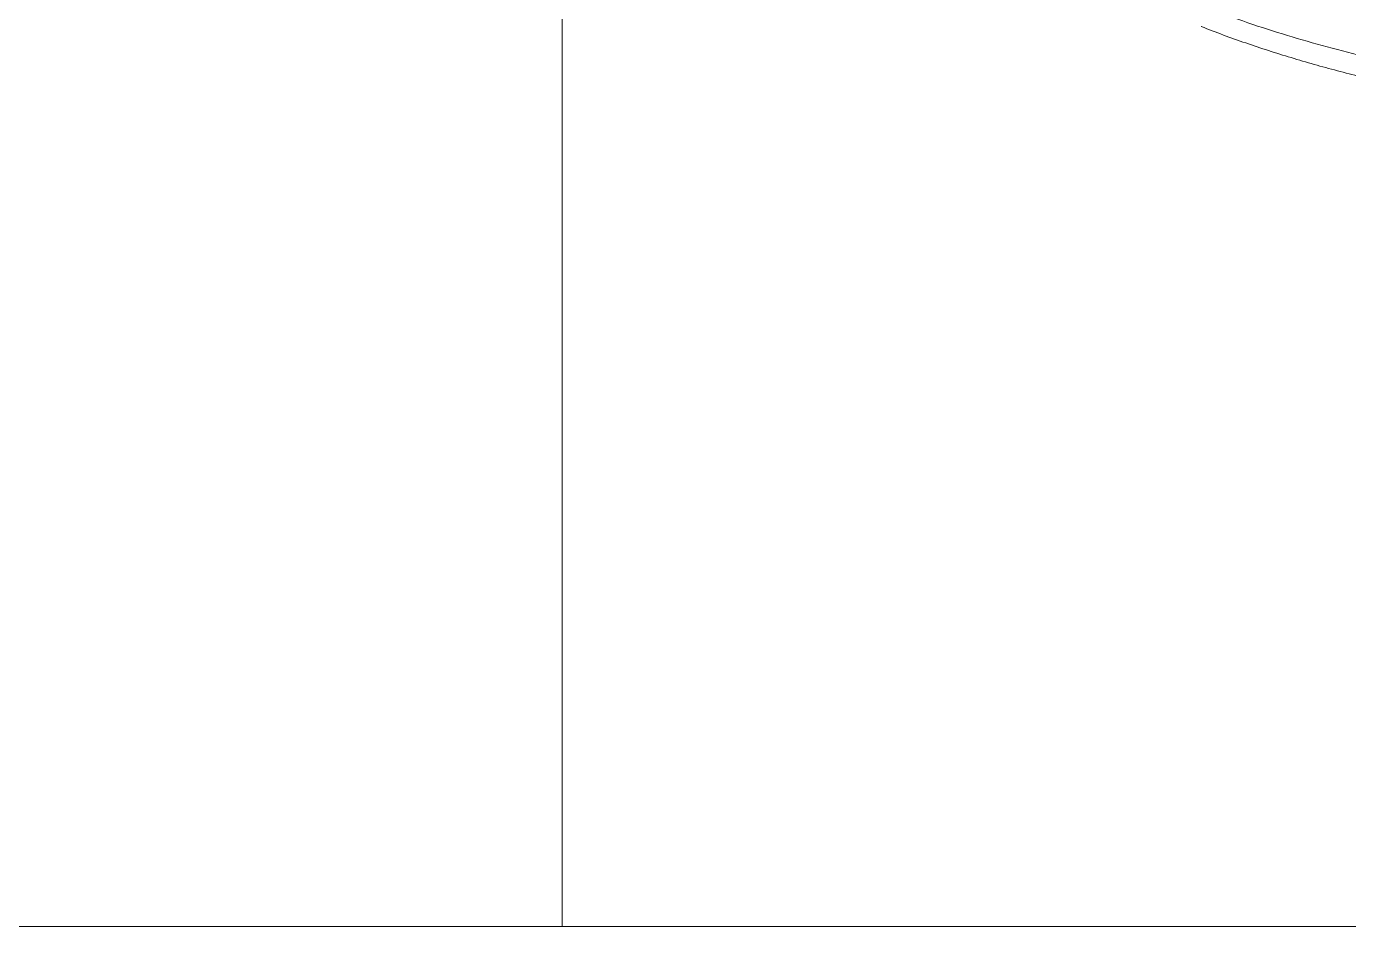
# Model space of a CAD drawing. Extents: x -1286 to 34975, y -230 to 6637.
# Drawn here: x 33527.7 to 33643, y 362.5 to 441 of the extents above; entities that cross this region are included whole.
import ezdxf
from ezdxf.xclip import XClip

# ---------------------------------------------------------------- set-up
doc = ezdxf.new("R2010")
doc.units = 0
doc.header["$LTSCALE"] = 20
doc.header["$XCLIPFRAME"] = 0
doc.layers.get('0').update_dxf_attribs({"color": 9, "lineweight": 9})
doc.layers.add('04', color=9, linetype='Continuous', lineweight=9)
doc.layers.add('06D', color=9, linetype='Continuous', lineweight=9)

# ---------------------------------------------------------------- blocks, each defined once
blk = doc.blocks.new('p-araba-polo')
for points, knots in [([(3.8968, 0), (3.8968, -0.0121), (3.8967, -0.0363), (3.8959, -0.0725), (3.8947, -0.1088), (3.893, -0.145), (3.8908, -0.1812), (3.888, -0.2174), (3.8847, -0.2535), (3.8808, -0.2896), (3.8764, -0.3256), (3.8712, -0.3615), (3.8654, -0.3973), (3.8588, -0.4329), (3.8515, -0.4685), (3.8433, -0.5038), (3.8341, -0.5389), (3.824, -0.5737), (3.8128, -0.6082), (3.8043, -0.6309), (3.8001, -0.6422)], [0, 0, 0, 0, 0.055558, 0.111113, 0.166668, 0.222224, 0.277781, 0.333337, 0.388894, 0.44445, 0.500005, 0.55556, 0.611116, 0.666671, 0.722227, 0.777783, 0.833339, 0.888892, 0.944445, 1, 1, 1, 1]), ([(3.8174, -0.6444), (3.8199, -0.638), (3.8249, -0.6251), (3.8318, -0.6056), (3.8384, -0.5859), (3.8446, -0.566), (3.8505, -0.5459), (3.856, -0.5257), (3.8613, -0.5053), (3.8662, -0.4849), (3.8708, -0.4643), (3.8752, -0.4435), (3.8792, -0.4228), (3.883, -0.4019), (3.8866, -0.3809), (3.8899, -0.3599), (3.893, -0.3389), (3.8958, -0.3178), (3.8985, -0.2966), (3.9009, -0.2755), (3.9031, -0.2543), (3.9051, -0.2331), (3.9069, -0.2119), (3.9086, -0.1907), (3.91, -0.1695), (3.9113, -0.1483), (3.9123, -0.1271), (3.9133, -0.1059), (3.914, -0.0847), (3.9146, -0.0635), (3.915, -0.0423), (3.9152, -0.0212), (3.9153, -0.007), (3.9153, 0)], [0, 0, 0, 0, 0.031503, 0.063111, 0.094824, 0.126637, 0.158547, 0.190546, 0.222628, 0.254786, 0.287011, 0.319297, 0.351636, 0.384021, 0.416445, 0.448899, 0.481372, 0.513858, 0.546357, 0.578861, 0.611362, 0.643854, 0.676332, 0.708795, 0.741239, 0.773662, 0.806063, 0.838441, 0.870794, 0.903125, 0.935433, 0.967723, 1, 1, 1, 1])]:
    blk.add_open_spline(points, degree=3, knots=knots)
for points in [[(3.8175, -0.6441), (3.8175, -0.6442), (3.8175, -0.6443), (3.8175, -0.6443), (3.8174, -0.6444)], [(3.8174, -0.6444), (3.8174, -0.6444), (3.8175, -0.6443), (3.8175, -0.6442), (3.8175, -0.6442)]]:
    blk.add_open_spline(points, degree=4)

msp = doc.modelspace()

# ---------------------------------------------------------------- linework, layer by layer
at = {"layer": '06D'}
for points in [[(33324.44, 862.5), (33574.44, 862.5), (33574.44, 362.5), (33324.44, 362.5)], [(33574.44, 862.5), (33824.44, 862.5), (33824.44, 362.5), (33574.44, 362.5)]]:
    msp.add_lwpolyline(points, close=True, dxfattribs=at)

# ---------------------------------------------------------------- block references
at = {"layer": '04'}
ref = msp.add_blockref('p-araba-polo', (33694.63, 822.74), dxfattribs=dict(at, xscale=100, yscale=100, zscale=100, rotation=270))
XClip(ref).set_block_clipping_path([(-0.0924763951, -0.9835002962), (4.0650970395, 0.9845199444)])

doc.saveas('drawing.dxf')
